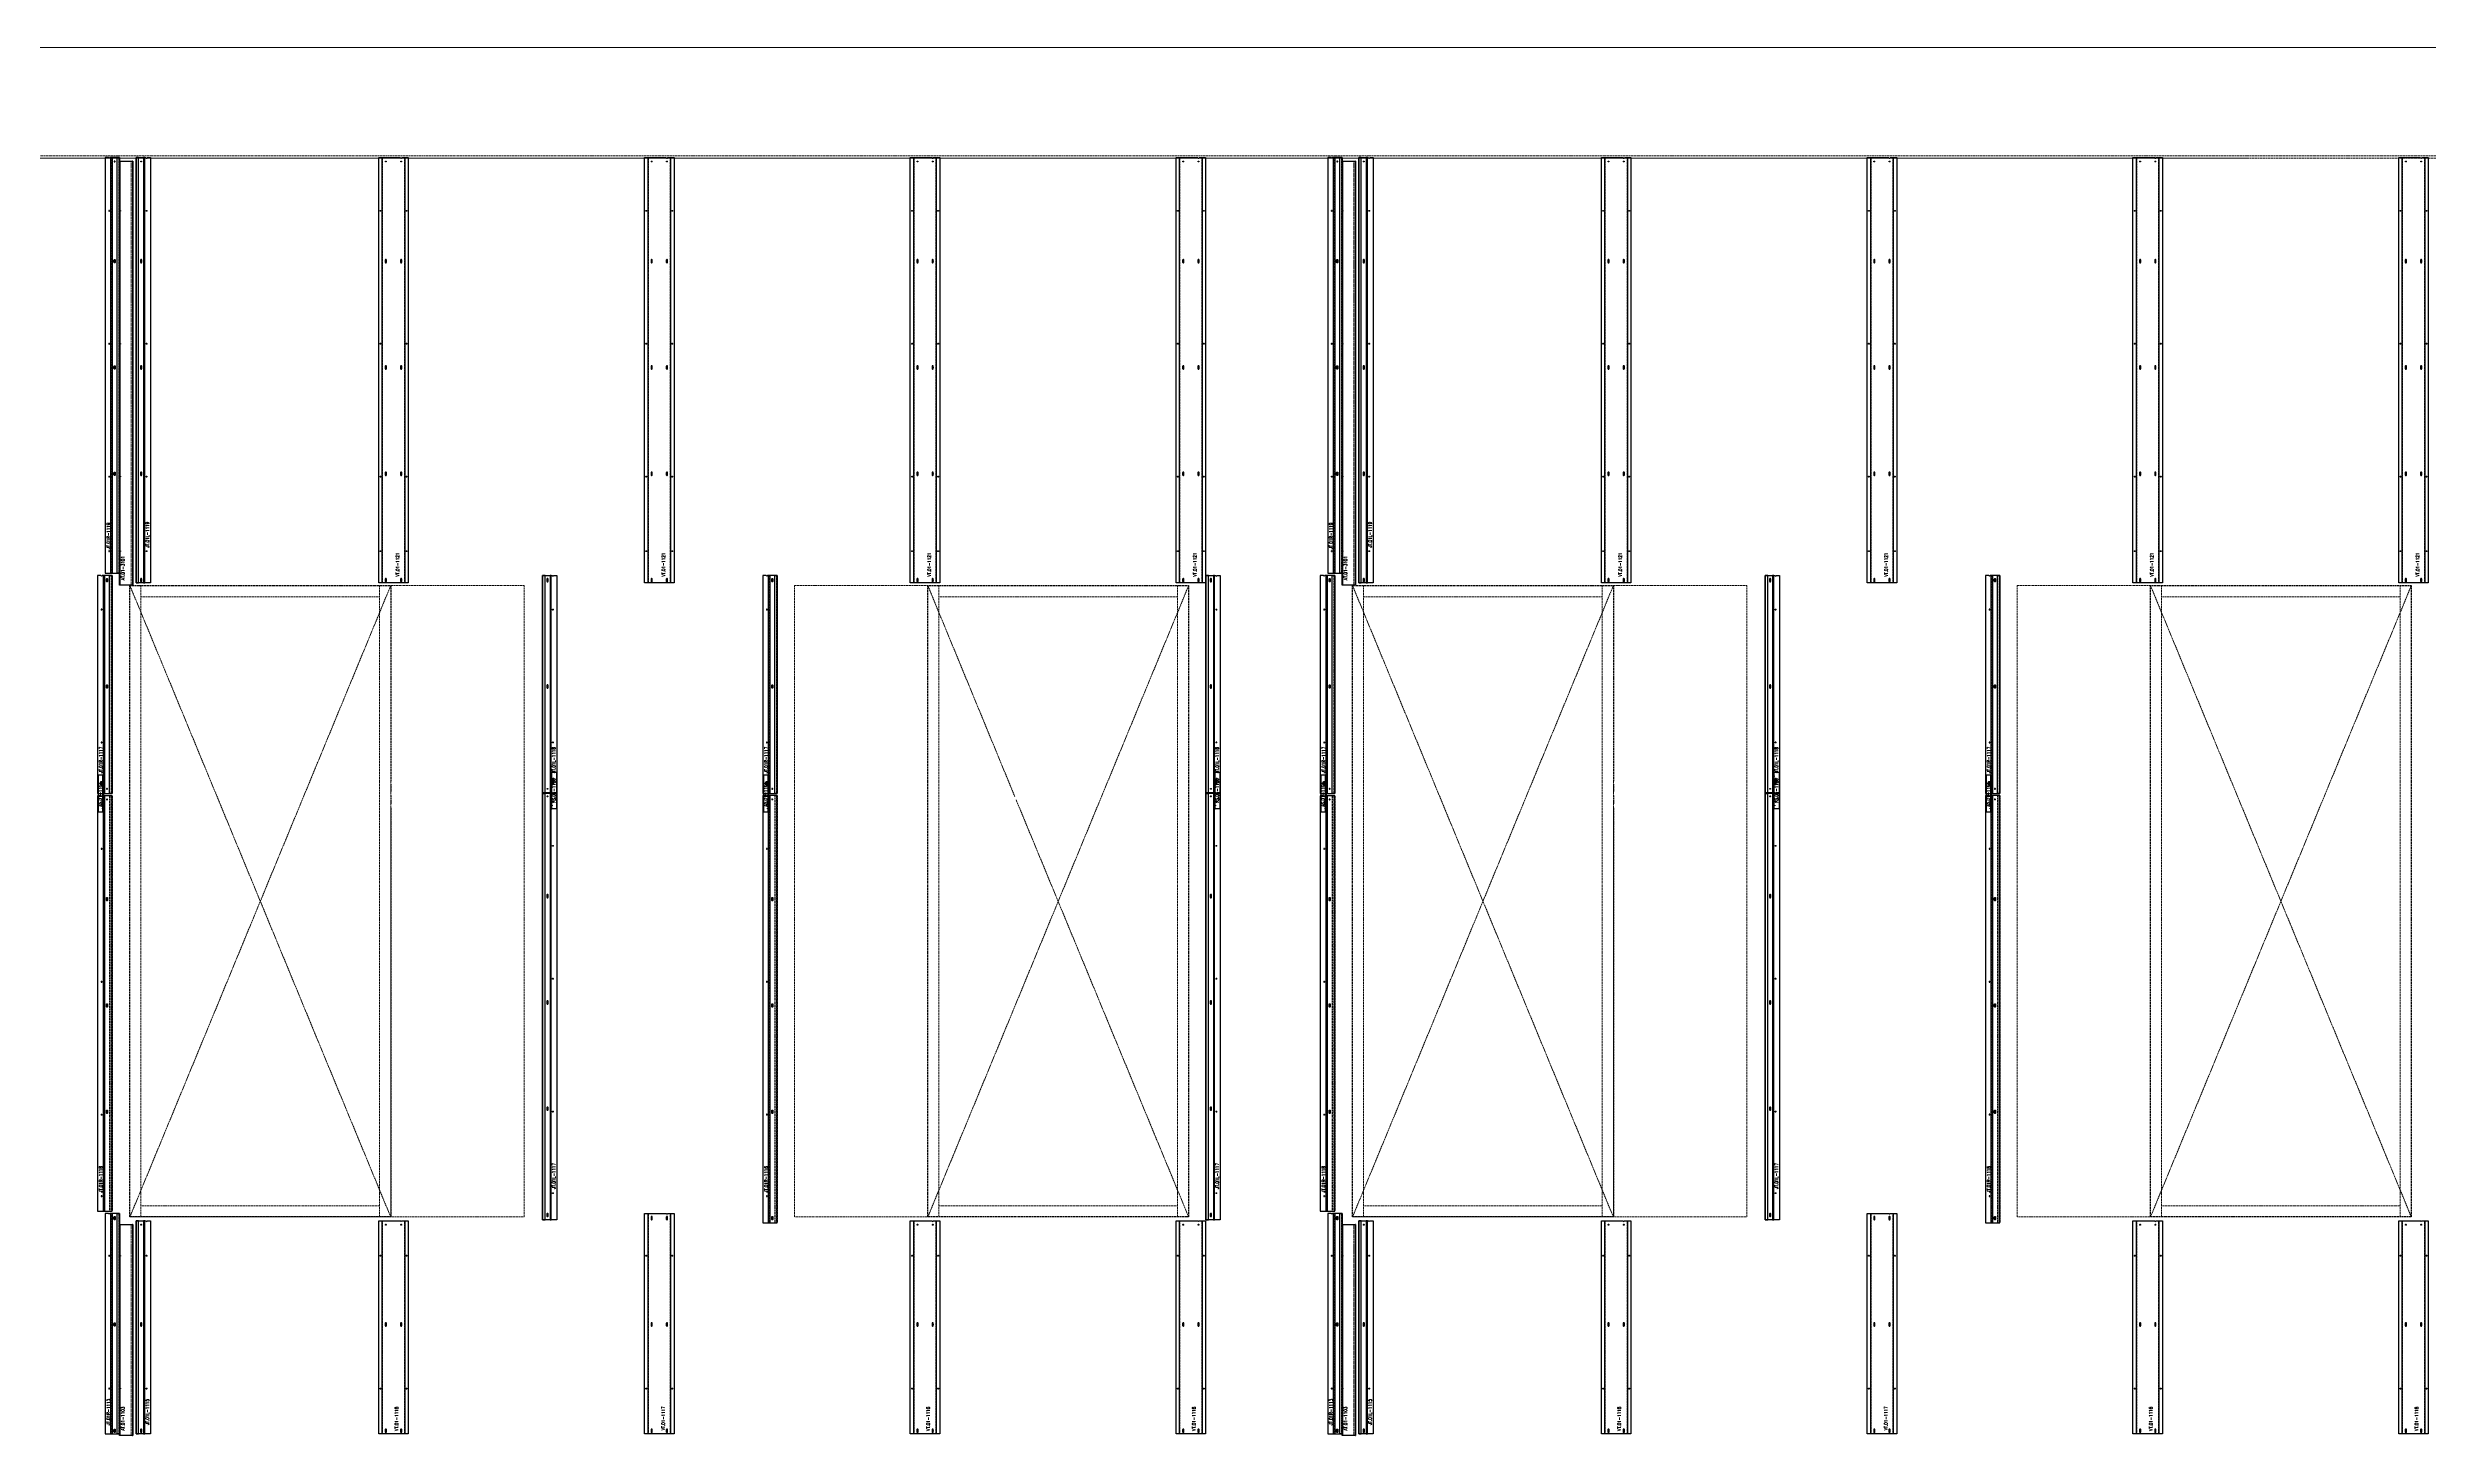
# Model space of a CAD drawing. Header units: inches. Extents: x 1191 to 4278, y -4365 to 1348.
# Drawn here: x 3350 to 3887, y 643 to 957 of the extents above; entities that cross this region are included whole.
import ezdxf

# ---------------------------------------------------------------- set-up
doc = ezdxf.new("R2010")
doc.units = ezdxf.units.IN
doc.header["$MEASUREMENT"] = 0
for name, pattern in [('NBK_Center', [0.541667, 0.333333, -0.0625, 0.083333, -0.0625]), ('NBK_Center2', [0.270833, 0.166667, -0.03125, 0.041667, -0.03125]), ('NBK_Hidden', [0.125, 0.083333, -0.041667]), ('NBK_Hidden2', [0.0625, 0.041667, -0.020833])]:
    doc.linetypes.add(name, pattern=pattern)
doc.layers.get('Defpoints').update_dxf_attribs({"color": 250, "lineweight": 0})
for name, color, linetype, lineweight in [('!Bracket', 11, 'Continuous', 25), ('!Clip - bent', 20, 'Continuous', 25), ('!Dimension', 50, 'Continuous', 5), ('!Dimension @ 1.25', 50, 'Continuous', 5), ('!Extrusion', 140, 'Continuous', 25), ('!Flashing', 40, 'Continuous', 25), ('!Linetype_Center', 220, 'NBK_Center', 9), ('!Linetype_Center2', 222, 'NBK_Center2', 9), ('!Linetype_Hidden', 210, 'NBK_Hidden', 9), ('!Misc2', 252, 'NBK_Hidden2', 5)]:
    doc.layers.add(name, color=color, linetype=linetype, lineweight=lineweight)
doc.styles.add('Romans', font='romans.shx', dxfattribs={"width": 0.8})

# ---------------------------------------------------------------- blocks, each defined once
blk = doc.blocks.new('A$C5F0FBCA1')
at = {"lineweight": 30}
for p, q in [((-599.5, 961.5), (-599.5, 1104)), ((-599.5, 1104), (-540.63, 1104)), ((-540.63, 1104), (-540.63, 1059.9)), ((-419.38, 961.5), (-419.38, 1104)), ((-419.38, 1104), (-360.5, 1104)), ((-360.5, 1104), (-360.5, 961.5)), ((-323.5, 961.5), (-323.5, 1104)), ((-323.5, 1104), (-264.63, 1104)), ((-264.63, 1104), (-264.63, 1059.9)), ((-143.38, 961.5), (-143.38, 1104)), ((-143.38, 1104), (-84.5, 1104)), ((-84.5, 1104), (-84.5, 961.5)), ((-540.63, 1059.15), (-540.63, 1057.36)), ((-264.63, 1059.15), (-264.63, 1057.36)), ((-540.63, 1056.61), (-540.63, 1054.63)), ((-540.63, 1053.87), (-540.63, 961.5)), ((-264.63, 1056.61), (-264.63, 1054.63)), ((-264.63, 1053.87), (-264.63, 961.5)), ((-540.63, 961.5), (-599.5, 961.5)), ((-360.5, 961.5), (-419.38, 961.5)), ((-264.63, 961.5), (-323.5, 961.5)), ((-84.5, 961.5), (-143.38, 961.5))]:
    blk.add_line(p, q, dxfattribs=at)
for p, q in [((-599.5, 961.5), (-540.63, 1104)), ((-599.5, 1104), (-540.63, 961.5)), ((-419.38, 1104), (-399.76, 1056.42)), ((-419.38, 961.5), (-360.5, 1104)), ((-323.5, 961.5), (-264.63, 1104)), ((-323.5, 1104), (-264.63, 961.5)), ((-143.38, 961.5), (-84.5, 1104)), ((-143.38, 1104), (-84.5, 961.5)), ((-399.45, 1055.66), (-360.5, 961.5))]:
    blk.add_line(p, q)
blk = doc.blocks.new('A$C5F5DB627')
for p, q in [((2639.86, 1419.44), (570, 1419.44)), ((570, 1418.92), (2446.85, 1418.92)), ((2639.86, 1418.92), (588, 1418.92)), ((1968, 1418.92), (2446.85, 1418.92)), ((1968.5, 1179.9), (1968.5, 1322.4)), ((1968.5, 1322.4), (2027.37, 1322.4)), ((1971, 1179.9), (1971, 1322.4)), ((2024.87, 1322.4), (2024.87, 1179.9)), ((2027.37, 1322.4), (2057.5, 1322.4)), ((2027.37, 1322.4), (2027.37, 1179.9)), ((2057.5, 1322.4), (2057.5, 1179.9)), ((2118.5, 1322.4), (2148.62, 1322.4)), ((2118.5, 1179.9), (2118.5, 1322.4)), ((2148.62, 1322.4), (2207.5, 1322.4)), ((2148.62, 1179.9), (2148.62, 1322.4)), ((2151.12, 1322.4), (2151.12, 1179.9)), ((2205, 1179.9), (2205, 1322.4)), ((2207.5, 1322.4), (2207.5, 1179.9)), ((2244.5, 1322.4), (2303.37, 1322.4)), ((2244.5, 1179.9), (2244.5, 1322.4)), ((2247, 1179.9), (2247, 1322.4)), ((2300.87, 1322.4), (2300.87, 1179.9)), ((2303.37, 1322.4), (2333.5, 1322.4)), ((2303.37, 1322.4), (2303.37, 1179.9)), ((2333.5, 1322.4), (2333.5, 1179.9)), ((2394.5, 1322.4), (2424.62, 1322.4)), ((2394.5, 1179.9), (2394.5, 1322.4)), ((2424.62, 1322.4), (2483.5, 1322.4)), ((2424.62, 1179.9), (2424.62, 1322.4)), ((2427.12, 1179.9), (2427.12, 1322.4)), ((2481, 1179.9), (2481, 1322.4)), ((2483.5, 1322.4), (2483.5, 1179.9)), ((1971, 1319.9), (2024.87, 1319.9)), ((2205, 1319.9), (2151.12, 1319.9)), ((2247, 1319.9), (2300.87, 1319.9)), ((2481, 1319.9), (2427.12, 1319.9)), ((2024.87, 1182.4), (1971, 1182.4)), ((2151.12, 1182.4), (2205, 1182.4)), ((2300.87, 1182.4), (2247, 1182.4)), ((2427.12, 1182.4), (2481, 1182.4)), ((2057.5, 1179.9), (1968.5, 1179.9)), ((2207.5, 1179.9), (2118.5, 1179.9)), ((2333.5, 1179.9), (2244.5, 1179.9)), ((2483.5, 1179.9), (2394.5, 1179.9))]:
    blk.add_line(p, q)
blk = doc.blocks.new('TAP HOLE_5mm')
at = {"layer": '!Linetype_Center2'}
for points in [[(-0.18, 0), (0.18, 0)], [(0, 0.18), (0, -0.18)]]:
    blk.add_lwpolyline(points, dxfattribs=at)
blk.add_circle((0, 0), 0.101)
blk = doc.blocks.new('WEEP HOLE')
at = {"layer": '!Linetype_Center'}
for p, q in [((-0.22, 0.37), (0.22, 0.37)), ((0, 0.83), (0, -0.08))]:
    blk.add_line(p, q, dxfattribs=at)
at = {"color": 0}
blk.add_lwpolyline([(-0.14, 0.61), (-0.14, 0.14, 0.414214), (0, 0, 0.414214), (0.14, 0.14), (0.14, 0.61, 0.414214), (0, 0.75, 0.414214)], format="xyb", close=True, dxfattribs=at)
blk = doc.blocks.new('SECTION CLEAR HOLE 1')
at = {"layer": '!Linetype_Center2'}
blk.add_line((-0.33, 0, 0), (0.26, 0, 0), dxfattribs=at)
at = {"layer": '!Misc2'}
blk.add_lwpolyline([(-0.12, 0.1), (0, 0.1), (0, -0.1), (-0.12, -0.1)], close=True, dxfattribs=at)
blk = doc.blocks.new('SLOTTED SECTION1')
at = {"layer": '!Linetype_Center2'}
blk.add_lwpolyline([(-0.24, 0), (0.12, 0)], dxfattribs=at)
at = {"layer": '!Misc2'}
blk.add_lwpolyline([(-0.12, 0.47), (0, 0.47), (0, -0.47), (-0.12, -0.47)], close=True, dxfattribs=at)
blk = doc.blocks.new('SLOTTED HOLE 1')
at = {"layer": '!Linetype_Center'}
for p, q in [((0, 0.55), (0, -0.55)), ((-0.22, 0), (0.22, 0))]:
    blk.add_line(p, q, dxfattribs=at)
at = {"color": 0}
blk.add_lwpolyline([(-0.14, 0.33), (-0.14, -0.33, 0.414214), (0, -0.47, 0.414214), (0.14, -0.33), (0.14, 0.33, 0.414214), (0, 0.47, 0.414214)], format="xyb", close=True, dxfattribs=at)
blk = doc.blocks.new('SL.01-1101')
at = {"layer": '!Bracket'}
for points in [[(4.65, -1.3), (4.65, -0.12), (-3.67, -0.12), (-3.67, -1.3)], [(-3.67, -1.3), (-3.67, -1.18), (4.65, -1.18), (4.65, -1.3)]]:
    blk.add_lwpolyline(points, close=True, dxfattribs=at)
at = {"layer": '!Dimension', "xscale": -1, "rotation": 270}
for name, p in [('SECTION CLEAR HOLE 1', (-2.88, -1.18)), ('SECTION CLEAR HOLE 1', (-1.3, -1.18)), ('SLOTTED SECTION1', (2.15, -1.18)), ('SLOTTED SECTION1', (3.73, -1.18))]:
    blk.add_blockref(name, p, dxfattribs=at)
at = {"layer": '!Extrusion', "xscale": -1, "rotation": 270}
blk.add_blockref('TAP HOLE_5mm', (-2.09, -0.83), dxfattribs=at)
at = {"layer": '!Extrusion', "linetype": 'NBK_Hidden', "xscale": -1, "rotation": 270}
blk.add_blockref('SLOTTED HOLE 1', (2.75, -0.83), dxfattribs=at)
at = {"layer": 'Defpoints', "color": 30, "insert": (0.32, -0.6), "char_height": 0.75, "width": 1.65, "attachment_point": 5, "style": 'Romans'}
blk.add_mtext('AS.01-1101', dxfattribs=at)
blk = doc.blocks.new('JT.01R-1118-')
at = {"layer": '!Extrusion'}
blk.add_lwpolyline([(-2.22, 93.77, -1), (-2.5, 93.77), (-3.25, 93.77), (-3.25, 0), (0, 0), (0, 93.77)], format="xyb", close=True, dxfattribs=at)
blk.add_lwpolyline([(-1.69, 93.77), (-1.69, 0), (-1.95, 0), (-1.95, 93.77)], close=True, dxfattribs=at)
at = {"layer": '!Extrusion', "linetype": 'NBK_Hidden'}
for points in [[(-1.87, 93.77), (-1.87, 0), (-1.95, 0), (-1.95, 93.77)], [(-0.57, 93.77), (-0.57, 0), (0, 0), (0, 93.77), (0, 0), (-0.08, 0), (-0.08, 93.77)]]:
    blk.add_lwpolyline(points, close=True, dxfattribs=at)
at = {"layer": '!Extrusion', "xscale": -1}
for name, p in [('TAP HOLE_5mm', (-1.13, 92.94)), ('TAP HOLE_5mm', (-2.36, 81.77)), ('WEEP HOLE', (-1.13, 70.06)), ('TAP HOLE_5mm', (-2.36, 51.77)), ('WEEP HOLE', (-1.13, 46.06)), ('TAP HOLE_5mm', (-2.36, 21.77)), ('WEEP HOLE', (-1.13, 22.06)), ('TAP HOLE_5mm', (-2.36, 3.38))]:
    blk.add_blockref(name, p, dxfattribs=at)
at = {"color": 144, "rotation": 90}
blk.add_blockref('SL.01-1101', (-3.25, 93.77), dxfattribs=at)
at = {"layer": 'Defpoints', "color": 5, "insert": (-2.54, 7.17), "char_height": 0.75, "width": 1.65, "attachment_point": 5, "rotation": 90, "style": 'Romans'}
blk.add_mtext('JT.01R-1118', dxfattribs=at)
blk = doc.blocks.new('JT.01R-1117-')
at = {"layer": '!Extrusion'}
blk.add_lwpolyline([(0, 0), (0, 49.23), (-2.22, 49.23, -1), (-2.5, 49.23), (-3.25, 49.23), (-3.25, 0)], format="xyb", close=True, dxfattribs=at)
at = {"layer": '!Extrusion', "linetype": 'NBK_Hidden'}
for points in [[(-1.95, 0), (-1.95, 49.23), (-1.87, 49.23), (-1.87, 0)], [(-0.08, 0), (-0.08, 49.23), (0, 49.23), (0, 0)]]:
    blk.add_lwpolyline(points, close=True, dxfattribs=at)
at = {"layer": '!Extrusion'}
for points in [[(-1.95, 0), (-1.95, 49.23), (-1.69, 49.23), (-1.69, 0)], [(-0.57, 0), (-0.57, 49.23), (0, 49.23), (0, 0)]]:
    blk.add_lwpolyline(points, close=True, dxfattribs=at)
at = {"layer": '!Extrusion', "xscale": -1}
for name, p in [('WEEP HOLE', (-1.13, 47.78)), ('TAP HOLE_5mm', (-2.36, 41.52)), ('WEEP HOLE', (-1.13, 23.78)), ('TAP HOLE_5mm', (-2.36, 11.52)), ('TAP HOLE_5mm', (-2.36, 2.18)), ('TAP HOLE_5mm', (-1.13, 1.06))]:
    blk.add_blockref(name, p, dxfattribs=at)
at = {"layer": 'Defpoints', "color": 5, "insert": (-2.54, 7.58), "char_height": 0.75, "width": 1.65, "attachment_point": 5, "rotation": 90, "style": 'Romans'}
blk.add_mtext('JT.01R-1117', dxfattribs=at)
blk = doc.blocks.new('JT.01R-1116-')
at = {"layer": '!Extrusion'}
blk.add_lwpolyline([(1.02, 96.4, -1), (0.75, 96.4), (0, 96.4), (0, 0), (3.25, 0), (3.25, 96.4)], format="xyb", close=True, dxfattribs=at)
at = {"layer": '!Extrusion', "linetype": 'NBK_Hidden'}
for points in [[(1.38, 96.4), (1.38, 0), (1.3, 0), (1.3, 96.4)], [(2.68, 96.4), (2.68, 0), (3.25, 0), (3.25, 96.4), (3.25, 0), (3.17, 0), (3.17, 96.4)]]:
    blk.add_lwpolyline(points, close=True, dxfattribs=at)
at = {"layer": '!Extrusion'}
blk.add_lwpolyline([(1.56, 96.4), (1.56, 0), (1.3, 0), (1.3, 96.4)], close=True, dxfattribs=at)
at = {"layer": '!Extrusion', "xscale": -1}
for name, p in [('TAP HOLE_5mm', (2.12, 95.57)), ('TAP HOLE_5mm', (0.89, 84.4)), ('WEEP HOLE', (2.12, 72.68)), ('TAP HOLE_5mm', (0.89, 54.4)), ('WEEP HOLE', (2.12, 48.68)), ('TAP HOLE_5mm', (0.89, 24.4)), ('WEEP HOLE', (2.12, 24.68)), ('TAP HOLE_5mm', (0.89, 6)), ('WEEP HOLE', (2.12, 0.68))]:
    blk.add_blockref(name, p, dxfattribs=at)
at = {"color": 144, "rotation": 90}
blk.add_blockref('SL.01-1101', (0, 96.4), dxfattribs=at)
at = {"layer": 'Defpoints', "color": 5, "insert": (0.71, 9.79), "char_height": 0.75, "width": 1.65, "attachment_point": 5, "rotation": 90, "style": 'Romans'}
blk.add_mtext('JT.01R-1116', dxfattribs=at)
blk = doc.blocks.new('JT.01L-1118')
at = {"layer": '!Extrusion'}
for points in [[(0.57, 0), (0.57, 49.23), (0, 49.23), (0, 0)], [(1.95, 0), (1.95, 49.23), (1.69, 49.23), (1.69, 0)]]:
    blk.add_lwpolyline(points, close=True, dxfattribs=at)
blk.add_lwpolyline([(0, 0), (0, 49.23), (2.22, 49.23, 1), (2.5, 49.23), (3.25, 49.23), (3.25, 0)], format="xyb", close=True, dxfattribs=at)
at = {"layer": '!Extrusion', "linetype": 'NBK_Hidden'}
for points in [[(0.08, 0), (0.08, 49.23), (0, 49.23), (0, 0)], [(1.95, 0), (1.95, 49.23), (1.87, 49.23), (1.87, 0)]]:
    blk.add_lwpolyline(points, close=True, dxfattribs=at)
at = {"layer": '!Extrusion'}
for p in [(1.13, 47.78), (1.13, 23.78)]:
    blk.add_blockref('WEEP HOLE', p, dxfattribs=at)
at = {"layer": '!Extrusion', "rotation": 360}
for p in [(2.36, 41.52), (2.36, 11.52), (1.13, 1.06), (2.36, 2.18)]:
    blk.add_blockref('TAP HOLE_5mm', p, dxfattribs=at)
at = {"layer": 'Defpoints', "color": 2, "insert": (2.54, 7.55), "char_height": 0.75, "width": 1.65, "attachment_point": 5, "rotation": 90, "style": 'Romans'}
blk.add_mtext('JT.01L-1118', dxfattribs=at)
blk = doc.blocks.new('AS.01-1100')
at = {"layer": '!Bracket'}
for points in [[(-1.3, 4.65), (-0.12, 4.65), (-0.12, -3.67), (-1.3, -3.67)], [(-1.3, -3.67), (-1.18, -3.67), (-1.18, 4.65), (-1.3, 4.65)]]:
    blk.add_lwpolyline(points, close=True, dxfattribs=at)
at = {"layer": '!Dimension'}
for name, p in [('SLOTTED SECTION1', (-1.18, 3.73)), ('SLOTTED SECTION1', (-1.18, 2.15)), ('SECTION CLEAR HOLE 1', (-1.18, -1.3)), ('SECTION CLEAR HOLE 1', (-1.18, -2.88))]:
    blk.add_blockref(name, p, dxfattribs=at)
at = {"layer": '!Extrusion', "linetype": 'NBK_Hidden'}
blk.add_blockref('SLOTTED HOLE 1', (-0.83, 2.75), dxfattribs=at)
at = {"layer": '!Extrusion', "rotation": 360}
blk.add_blockref('TAP HOLE_5mm', (-0.83, -2.09), dxfattribs=at)
at = {"layer": 'Defpoints', "color": 30, "insert": (-0.71, 0.49), "char_height": 0.75, "width": 1.65, "attachment_point": 5, "rotation": 90, "style": 'Romans'}
blk.add_mtext('AS.01-1100', dxfattribs=at)
blk = doc.blocks.new('JT.01L-1117')
at = {"layer": '!Extrusion'}
blk.add_lwpolyline([(-3.25, 96.4), (-1.02, 96.4, 1), (-0.75, 96.4), (0, 96.4)], format="xyb", dxfattribs=at)
for points in [[(0, 96.4), (0, 0), (-3.25, 0), (-3.25, 96.4)], [(-3.25, 96.4), (-3.25, 0), (-2.68, 0), (-2.68, 96.4)], [(-1.56, 96.4), (-1.56, 0), (-1.3, 0), (-1.3, 96.4)]]:
    blk.add_lwpolyline(points, dxfattribs=at)
at = {"layer": '!Extrusion', "linetype": 'NBK_Hidden'}
for points in [[(-3.25, 96.4), (-3.25, 0), (-3.17, 0), (-3.17, 96.4)], [(-1.38, 96.4), (-1.38, 0), (-1.3, 0), (-1.3, 96.4)]]:
    blk.add_lwpolyline(points, dxfattribs=at)
at = {"layer": '!Dimension'}
blk.add_blockref('AS.01-1100', (0, 96.4), dxfattribs=at)
at = {"layer": '!Extrusion', "rotation": 360}
for p in [(-2.12, 95.57), (-0.89, 84.4), (-0.89, 54.4), (-0.89, 24.4), (-0.89, 6)]:
    blk.add_blockref('TAP HOLE_5mm', p, dxfattribs=at)
at = {"layer": '!Extrusion'}
for p in [(-2.12, 72.68), (-2.12, 48.68), (-2.12, 24.68), (-2.12, 0.68)]:
    blk.add_blockref('WEEP HOLE', p, dxfattribs=at)
at = {"layer": 'Defpoints', "color": 2, "insert": (-0.71, 9.87), "char_height": 0.75, "width": 1.65, "attachment_point": 5, "rotation": 90, "style": 'Romans'}
blk.add_mtext('JT.01L-1117', dxfattribs=at)
blk = doc.blocks.new('VT.01-1121-')
at = {"layer": '!Extrusion'}
blk.add_lwpolyline([(3.33, 0), (-3.33, 0), (-3.33, 96), (1.58, 96, 1), (1.86, 96), (3.33, 96)], format="xyb", close=True, dxfattribs=at)
blk.add_lwpolyline([(1.86, 96), (2.54, 96), (2.54, 0), (-2.54, 0), (-2.54, 96), (1.58, 96)], dxfattribs=at)
at = {"layer": '!Extrusion', "linetype": 'NBK_Hidden'}
blk.add_lwpolyline([(1.86, 96), (2.46, 96), (2.46, 0), (-2.46, 0), (-2.46, 96), (1.58, 96)], dxfattribs=at)
at = {"layer": '!Extrusion'}
for name, p in [('TAP HOLE_5mm', (-1.72, 95.12)), ('TAP HOLE_5mm', (1.72, 95.12)), ('TAP HOLE_5mm', (-2.93, 83.98)), ('TAP HOLE_5mm', (2.93, 83.98)), ('WEEP HOLE', (-1.72, 72.25)), ('WEEP HOLE', (1.72, 72.25)), ('TAP HOLE_5mm', (-2.93, 53.98)), ('TAP HOLE_5mm', (2.93, 53.98)), ('WEEP HOLE', (-1.72, 48.25)), ('WEEP HOLE', (1.72, 48.25)), ('TAP HOLE_5mm', (-2.93, 23.98)), ('WEEP HOLE', (-1.72, 24.25)), ('WEEP HOLE', (1.72, 24.25)), ('TAP HOLE_5mm', (2.93, 23.98)), ('TAP HOLE_5mm', (-2.93, 7.16)), ('TAP HOLE_5mm', (2.93, 7.16)), ('WEEP HOLE', (-1.72, 0.24)), ('WEEP HOLE', (1.72, 0.24))]:
    blk.add_blockref(name, p, dxfattribs=at)
at = {"layer": 'Defpoints', "color": 1, "insert": (0.93, 4.11), "char_height": 0.75, "width": 1.65, "attachment_point": 5, "rotation": 90, "style": 'Romans'}
blk.add_mtext('VT.01-1121', dxfattribs=at)
blk = doc.blocks.new('VT.01-1116-')
at = {"layer": '!Extrusion'}
blk.add_lwpolyline([(3.33, 0), (-3.33, 0), (-3.33, 48.06), (1.58, 48.06, 1), (1.86, 48.06), (3.33, 48.06)], format="xyb", close=True, dxfattribs=at)
blk.add_lwpolyline([(1.86, 48.06), (2.54, 48.06), (2.54, 0), (-2.54, 0), (-2.54, 48.06), (1.58, 48.06)], dxfattribs=at)
at = {"layer": '!Extrusion', "linetype": 'NBK_Hidden'}
blk.add_lwpolyline([(1.86, 48.06), (2.46, 48.06), (2.46, 0), (-2.46, 0), (-2.46, 48.06), (1.58, 48.06)], dxfattribs=at)
at = {"layer": '!Extrusion', "rotation": 360}
for name, p in [('TAP HOLE_5mm', (-1.72, 47.18)), ('TAP HOLE_5mm', (1.72, 47.18)), ('TAP HOLE_5mm', (-2.93, 40.19)), ('TAP HOLE_5mm', (2.93, 40.19)), ('WEEP HOLE', (-1.72, 24.3)), ('WEEP HOLE', (1.72, 24.3)), ('TAP HOLE_5mm', (-2.93, 10.19)), ('TAP HOLE_5mm', (2.93, 10.19)), ('WEEP HOLE', (-1.72, 0.29)), ('WEEP HOLE', (1.72, 0.29))]:
    blk.add_blockref(name, p, dxfattribs=at)
at = {"layer": 'Defpoints', "color": 1, "insert": (0.69, 3.37), "char_height": 0.75, "width": 1.65, "attachment_point": 5, "rotation": 90, "style": 'Romans'}
blk.add_mtext('VT.01-1116', dxfattribs=at)
blk = doc.blocks.new('VT.01-1117-')
at = {"layer": '!Extrusion'}
blk.add_lwpolyline([(3.33, 0), (-3.33, 0), (-3.33, 49.75), (1.58, 49.75, 1), (1.86, 49.75), (3.33, 49.75)], format="xyb", close=True, dxfattribs=at)
blk.add_lwpolyline([(1.86, 49.75), (2.54, 49.75), (2.54, 0), (-2.54, 0), (-2.54, 49.75), (1.58, 49.75)], dxfattribs=at)
at = {"layer": '!Extrusion', "linetype": 'NBK_Hidden'}
blk.add_lwpolyline([(1.86, 49.75), (2.46, 49.75), (2.46, 0), (-2.46, 0), (-2.46, 49.75), (1.58, 49.75)], dxfattribs=at)
at = {"layer": '!Extrusion', "rotation": 360}
for name, p in [('WEEP HOLE', (-1.72, 48.3)), ('WEEP HOLE', (1.72, 48.3)), ('TAP HOLE_5mm', (-2.93, 40.19)), ('TAP HOLE_5mm', (2.93, 40.19)), ('WEEP HOLE', (-1.72, 24.3)), ('WEEP HOLE', (1.72, 24.3)), ('TAP HOLE_5mm', (-2.93, 10.19)), ('TAP HOLE_5mm', (2.93, 10.19)), ('WEEP HOLE', (-1.72, 0.29)), ('WEEP HOLE', (1.72, 0.29))]:
    blk.add_blockref(name, p, dxfattribs=at)
at = {"layer": 'Defpoints', "color": 1, "insert": (0.89, 3.47), "char_height": 0.75, "width": 1.65, "attachment_point": 5, "rotation": 90, "style": 'Romans'}
blk.add_mtext('VT.01-1117', dxfattribs=at)
blk = doc.blocks.new('JT.01L-1115')
at = {"layer": '!Extrusion', "linetype": 'NBK_Hidden'}
for points in [[(-3.25, 0), (-3.17, 0), (-3.17, 48.06), (-3.25, 48.06)], [(-1.38, 0), (-1.3, 0), (-1.3, 48.06), (-1.38, 48.06)]]:
    blk.add_lwpolyline(points, close=True, dxfattribs=at)
at = {"layer": '!Extrusion'}
blk.add_lwpolyline([(0, 48.06), (0, 0), (-3.25, 0), (-3.25, 48.06), (-1.02, 48.06, 1), (-0.75, 48.06)], format="xyb", close=True, dxfattribs=at)
for points in [[(-2.68, 48.06), (-3.25, 48.06), (-3.25, 0), (-2.68, 0)], [(-1.56, 0), (-1.3, 0), (-1.3, 48.06), (-1.56, 48.06)]]:
    blk.add_lwpolyline(points, close=True, dxfattribs=at)
at = {"layer": '!Extrusion', "rotation": 360}
for name, p in [('TAP HOLE_5mm', (-2.12, 47.18)), ('TAP HOLE_5mm', (-0.89, 40.19)), ('WEEP HOLE', (-2.12, 24.3)), ('TAP HOLE_5mm', (-0.89, 10.19)), ('WEEP HOLE', (-2.12, 0.29))]:
    blk.add_blockref(name, p, dxfattribs=at)
at = {"layer": 'Defpoints', "color": 2, "insert": (-0.71, 4.89), "char_height": 0.75, "width": 1.65, "attachment_point": 5, "rotation": 90, "style": 'Romans'}
blk.add_mtext('JT.01L-1115', dxfattribs=at)
blk = doc.blocks.new('JT.01R-1113-')
at = {"layer": '!Extrusion'}
blk.add_lwpolyline([(0, 49.75), (0, 0), (3.25, 0), (3.25, 49.75), (1.02, 49.75, -1), (0.75, 49.75)], format="xyb", close=True, dxfattribs=at)
at = {"layer": '!Extrusion', "linetype": 'NBK_Hidden'}
for points in [[(1.38, 0), (1.3, 0), (1.3, 49.75), (1.38, 49.75)], [(3.25, 0), (3.17, 0), (3.17, 49.75), (3.25, 49.75)]]:
    blk.add_lwpolyline(points, close=True, dxfattribs=at)
at = {"layer": '!Extrusion'}
for points in [[(1.56, 0), (1.3, 0), (1.3, 49.75), (1.56, 49.75)], [(2.68, 49.75), (3.25, 49.75), (3.25, 0), (2.68, 0)]]:
    blk.add_lwpolyline(points, close=True, dxfattribs=at)
at = {"layer": '!Extrusion', "xscale": -1}
for name, p in [('WEEP HOLE', (2.12, 48.3)), ('TAP HOLE_5mm', (0.89, 40.19)), ('WEEP HOLE', (2.12, 24.3)), ('TAP HOLE_5mm', (0.89, 10.19)), ('WEEP HOLE', (2.12, 0.29))]:
    blk.add_blockref(name, p, dxfattribs=at)
at = {"layer": 'Defpoints', "color": 5, "insert": (0.71, 4.89), "char_height": 0.75, "width": 1.65, "attachment_point": 5, "rotation": 90, "style": 'Romans'}
blk.add_mtext('JT.01R-1113', dxfattribs=at)
blk = doc.blocks.new('JT.01L-1119')
at = {"layer": '!Extrusion'}
for points in [[(-2.68, 0), (-2.68, 96), (-3.25, 96), (-3.25, 0)], [(-1.3, 0), (-1.3, 96), (-1.56, 96), (-1.56, 0)]]:
    blk.add_lwpolyline(points, close=True, dxfattribs=at)
blk.add_lwpolyline([(-3.25, 0), (-3.25, 96), (-1.02, 96, 1), (-0.75, 96), (0, 96), (0, 0)], format="xyb", close=True, dxfattribs=at)
at = {"layer": '!Extrusion', "linetype": 'NBK_Hidden'}
for points in [[(-3.17, 0), (-3.17, 96), (-3.25, 96), (-3.25, 0)], [(-1.3, 0), (-1.3, 96), (-1.38, 96), (-1.38, 0)]]:
    blk.add_lwpolyline(points, close=True, dxfattribs=at)
at = {"layer": '!Extrusion', "rotation": 360}
for p in [(-2.12, 95.12), (-0.89, 83.98), (-0.89, 53.98), (-0.89, 23.98), (-0.89, 7.16)]:
    blk.add_blockref('TAP HOLE_5mm', p, dxfattribs=at)
at = {"layer": '!Extrusion'}
for p in [(-2.12, 72.25), (-2.12, 48.25), (-2.12, 24.25), (-2.12, 0.24)]:
    blk.add_blockref('WEEP HOLE', p, dxfattribs=at)
at = {"layer": 'Defpoints', "color": 2, "insert": (-0.71, 10.87), "char_height": 0.75, "width": 1.65, "attachment_point": 5, "rotation": 90, "style": 'Romans'}
blk.add_mtext('JT.01L-1119', dxfattribs=at)
blk = doc.blocks.new('JT.01R-1119-')
at = {"layer": '!Extrusion'}
blk.add_lwpolyline([(3.25, 0), (3.25, 93.81), (1.02, 93.81, -1), (0.75, 93.81), (0, 93.81), (0, 0)], format="xyb", close=True, dxfattribs=at)
at = {"layer": '!Extrusion', "linetype": 'NBK_Hidden'}
for points in [[(1.3, 0), (1.3, 93.81), (1.38, 93.81), (1.38, 0)], [(3.17, 0), (3.17, 93.81), (3.25, 93.81), (3.25, 0)]]:
    blk.add_lwpolyline(points, close=True, dxfattribs=at)
at = {"layer": '!Extrusion'}
for points in [[(1.3, 0), (1.3, 93.81), (1.56, 93.81), (1.56, 0)], [(2.68, 0), (2.68, 93.81), (3.25, 93.81), (3.25, 0)]]:
    blk.add_lwpolyline(points, close=True, dxfattribs=at)
at = {"layer": '!Extrusion', "xscale": -1}
for name, p in [('TAP HOLE_5mm', (2.12, 92.93)), ('TAP HOLE_5mm', (0.89, 81.79)), ('WEEP HOLE', (2.12, 70.06)), ('TAP HOLE_5mm', (0.89, 51.79)), ('WEEP HOLE', (2.12, 46.06)), ('TAP HOLE_5mm', (0.89, 21.79)), ('WEEP HOLE', (2.12, 22.06)), ('TAP HOLE_5mm', (0.89, 4.97))]:
    blk.add_blockref(name, p, dxfattribs=at)
at = {"layer": 'Defpoints', "color": 5, "insert": (0.71, 8.41), "char_height": 0.75, "width": 1.65, "attachment_point": 5, "rotation": 90, "style": 'Romans'}
blk.add_mtext('JT.01R-1119', dxfattribs=at)
blk = doc.blocks.new('NORTH TRACKS')
at = {"layer": '!Clip - bent'}
for p in [(1392.92, 1235.31), (1668.92, 1235.31)]:
    blk.add_blockref('JT.01R-1119-', p, dxfattribs=at)
at = {"layer": '!Clip - bent', "rotation": 360}
for p in [(1403.15, 1233.12), (1679.15, 1233.12)]:
    blk.add_blockref('JT.01L-1119', p, dxfattribs=at)
at = {"layer": '!Clip - bent', "color": 3}
for name, p in [('JT.01R-1117-', (1394.46, 1185.58)), ('JT.01L-1118', (1491.64, 1185.58)), ('JT.01R-1117-', (1544.64, 1185.58)), ('JT.01L-1118', (1641.39, 1185.58)), ('JT.01R-1117-', (1670.46, 1185.58)), ('JT.01L-1118', (1767.64, 1185.58)), ('JT.01R-1117-', (1820.64, 1185.58)), ('JT.01R-1118-', (1394.46, 1091.31)), ('JT.01R-1118-', (1670.46, 1091.31))]:
    blk.add_blockref(name, p, dxfattribs=at)
at = {"layer": '!Dimension'}
for name, p in [('VT.01-1121-', (1458, 1233.12)), ('VT.01-1121-', (1518, 1233.12)), ('VT.01-1121-', (1578, 1233.12)), ('VT.01-1121-', (1638, 1233.12)), ('VT.01-1121-', (1734, 1233.12)), ('VT.01-1121-', (1794, 1233.12)), ('VT.01-1121-', (1854, 1233.12)), ('VT.01-1121-', (1914, 1233.12)), ('JT.01L-1117', (1494.89, 1089.37)), ('JT.01R-1116-', (1541.39, 1088.69)), ('JT.01L-1117', (1644.64, 1089.37)), ('JT.01L-1117', (1770.89, 1089.37)), ('JT.01R-1116-', (1817.39, 1088.69)), ('JT.01R-1113-', (1392.92, 1041.06)), ('VT.01-1117-', (1518, 1041.06)), ('JT.01R-1113-', (1668.92, 1041.06)), ('VT.01-1117-', (1794, 1041.06))]:
    blk.add_blockref(name, p, dxfattribs=at)
at = {"layer": '!Dimension', "rotation": 360}
for p in [(1458, 1041.06), (1578, 1041.06), (1638, 1041.06), (1734, 1041.06), (1854, 1041.06), (1914, 1041.06)]:
    blk.add_blockref('VT.01-1116-', p, dxfattribs=at)
at = {"layer": '!Dimension @ 1.25'}
for p in [(1403.15, 1041.06), (1679.15, 1041.06)]:
    blk.add_blockref('JT.01L-1115', p, dxfattribs=at)
blk = doc.blocks.new('HOLE FLASHING')
at = {"layer": '!Linetype_Center2'}
blk.add_line((-0.31, 0), (0.26, 0), dxfattribs=at)
at = {"layer": '!Misc2'}
blk.add_lwpolyline([(-0.06, 0.1), (0, 0.1), (0, -0.1), (-0.06, -0.1)], close=True, dxfattribs=at)
blk = doc.blocks.new('AT.01-3101')
at = {"layer": '!Flashing', "color": 2}
for points in [[(0, 93), (2.99, 93), (2.99, -2.68), (0, -2.68)], [(0, 93), (0.06, 93), (0.06, -2.68), (0, -2.68)], [(2.94, -2.68), (2.99, -2.68), (2.99, 93), (2.94, 93)]]:
    blk.add_lwpolyline(points, close=True, dxfattribs=at)
at = {"layer": '!Linetype_Center'}
blk.add_lwpolyline([(0, 93), (2.6, 93), (2.6, -2.68), (0, -2.68)], close=True, dxfattribs=at)
at = {"color": 144}
for p in [(0.06, 81.79), (0.06, 51.79), (0.06, 21.79), (0.06, 4.97)]:
    blk.add_blockref('HOLE FLASHING', p, dxfattribs=at)
at = {"layer": 'Defpoints', "color": 6, "insert": (0.73, 1.14), "char_height": 0.75, "width": 1.65, "attachment_point": 5, "rotation": 90, "style": 'Romans'}
blk.add_mtext('AT.01-3101', dxfattribs=at)
blk = doc.blocks.new('AT.01-1103')
at = {"layer": '!Flashing', "color": 2}
for points in [[(0, 47.25), (2.99, 47.25), (2.99, -0.37), (0, -0.37)], [(0, 47.25), (0.06, 47.25), (0.06, -0.37), (0, -0.37)], [(2.94, -0.37), (2.99, -0.37), (2.99, 47.25), (2.94, 47.25)]]:
    blk.add_lwpolyline(points, close=True, dxfattribs=at)
at = {"layer": '!Linetype_Center'}
blk.add_lwpolyline([(0, 47.25), (2.6, 47.25), (2.6, -0.37), (0, -0.37)], close=True, dxfattribs=at)
at = {"color": 144}
for p in [(0.06, 40.19), (0.06, 10.19)]:
    blk.add_blockref('HOLE FLASHING', p, dxfattribs=at)
at = {"layer": 'Defpoints', "color": 6, "insert": (0.73, 3.39), "char_height": 0.75, "width": 1.65, "attachment_point": 5, "rotation": 90, "style": 'Romans'}
blk.add_mtext('AT.01-1103', dxfattribs=at)
blk = doc.blocks.new('NORTH MOVEMENT FLASHING')
at = {"color": 144}
for name, p in [('AT.01-3101', (1894.17, 1235.31)), ('AT.01-3101', (2170.17, 1235.31)), ('AT.01-1103', (1894.17, 1041.06)), ('AT.01-1103', (2170.17, 1041.06))]:
    blk.add_blockref(name, p, dxfattribs=at)

msp = doc.modelspace()

# ---------------------------------------------------------------- linework, layer by layer
at = {"layer": 'Defpoints'}
msp.add_lwpolyline([(1941.12, 956.66), (4245.39, 956.66)], dxfattribs=at)

# ---------------------------------------------------------------- block references
at = {"layer": '!Clip - bent', "color": 3}
msp.add_blockref('NORTH TRACKS', (1969.71, -397.29, -1349.31), dxfattribs=at)
at = {"layer": '!Linetype_Hidden'}
for name, p in [('A$C5F5DB627', (1399.71, -487.19)), ('A$C5F0FBCA1', (3967.71, -268.79))]:
    msp.add_blockref(name, p, dxfattribs=at)
at = {"color": 144}
msp.add_blockref('NORTH MOVEMENT FLASHING', (1471.71, -397.29, -1349.31), dxfattribs=at)

doc.saveas('drawing.dxf')
